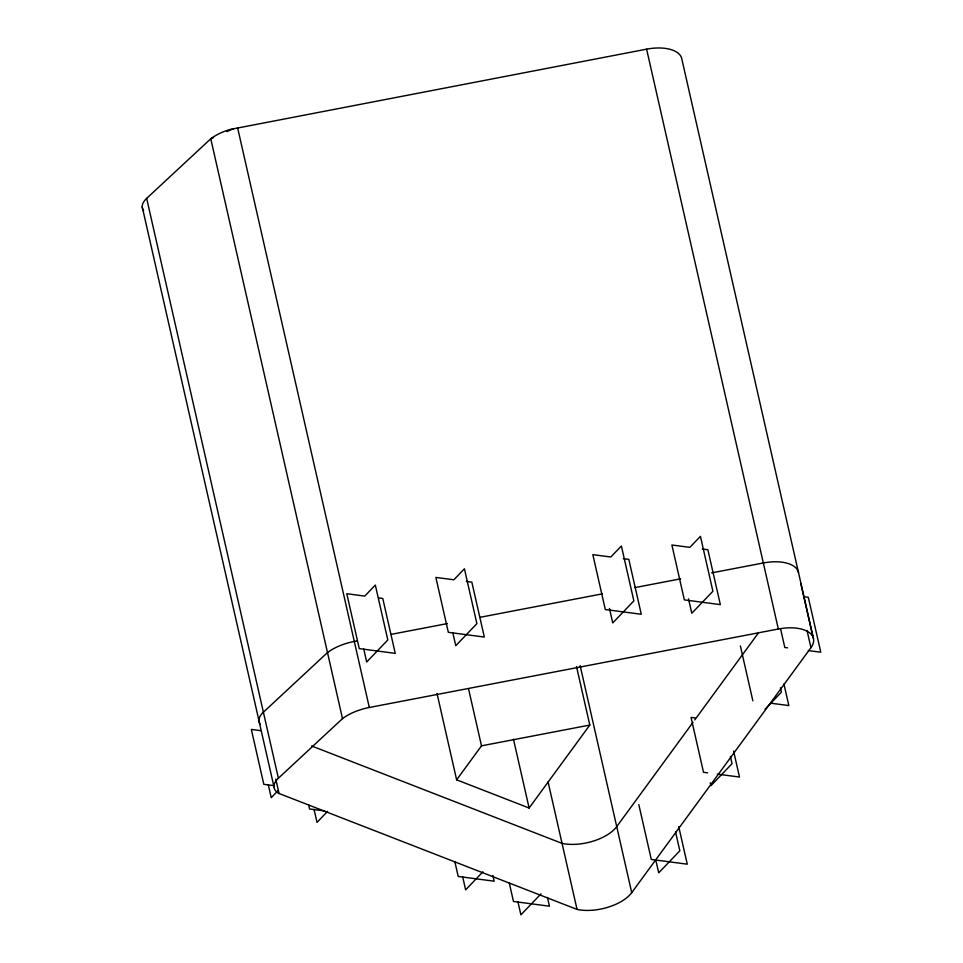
<?xml version="1.0" encoding="UTF-8"?>
<svg xmlns="http://www.w3.org/2000/svg" width="963" height="963" viewBox="0 0 963 963"><rect width="100%" height="100%" fill="white"/><g stroke="black" fill="none" stroke-linecap="round" stroke-linejoin="round"><path stroke-width="1.44" d="M589.801 725.067L529.108 808.029L456.631 779.825L481.5 745.844L589.801 725.067L576.5 666.492M693.023 722.322L616.717 826.615A36.666 18.116 -12.8 0 1 562.055 843.383L311.603 745.964M694.805 719.891L758.675 632.583M275.779 779.139L279.041 793.488L577.054 909.421A36.666 18.116 -12.8 0 0 631.728 892.653L810.942 647.678L807.03 630.452M277.97 790.695L271.241 797.713L268.292 784.713M327.564 811.364L316.996 822.378L314.046 809.377M482.908 871.816L465.635 889.848L462.673 876.848M541.062 893.82L520.899 914.85L517.95 901.85M765.091 709.213L781.402 692.18L780.427 687.847M143.607 210.656A26.47 13.073 -12.8 0 1 146.653 198.378L210.765 138.78A38.544 19.043 -12.8 0 1 230.025 129.475L646.606 49.161A34.524 17.057 -12.8 0 1 681.78 58.815L813.518 638.662M279.041 793.488A26.47 13.073 -12.8 0 1 278.391 778.224L342.503 718.627A38.544 19.043 -12.8 0 1 369.311 707.48L778.333 629.008A34.524 17.057 -12.8 0 1 810.942 647.678M213.461 137.577L210.765 138.78L342.503 718.627M226.955 131.582L233.696 128.573M357.261 640.877L354.312 641.442A38.544 19.043 -12.8 0 0 327.492 652.577L263.393 712.187A26.47 13.073 -12.8 0 0 260.335 724.465M391.219 634.352L447.338 623.591M479.827 617.355L602.381 593.846M634.87 587.611L680.648 578.823M711.657 572.877L763.334 562.97A34.524 17.057 -12.8 0 1 798.52 572.624M702.328 548.994L707.865 549.729L720.336 604.62L684.356 599.889L671.885 544.998L689.869 547.357L700.438 536.343L712.909 591.246L691.783 613.275L688.509 598.83M623.278 558.648L628.815 559.371L641.286 614.274L605.306 609.543L592.835 554.64L610.819 557.011L621.388 545.985L633.859 600.888L612.733 622.929L609.459 608.472M804.153 596.771L808.306 597.325L820.777 652.216L808.33 650.579M466.309 581.423L471.846 582.158L484.317 637.049L448.337 632.318L435.866 577.427L453.862 579.786L464.419 568.772L476.89 623.663L455.764 645.704L452.815 632.703M787.578 647.846L784.809 647.485L780.536 628.707M378.615 597.915L382.768 598.456L395.239 653.359L359.259 648.617L346.788 593.726L364.772 596.097L375.329 585.071L387.812 639.974L366.686 662.002L363.737 649.002M770.845 703.207L788.841 705.566L783.918 683.899M695.19 717.965L691.049 717.411L703.52 772.314L707.673 772.856M717.351 774.132L739.488 777.045L733.589 751.044M261.033 730.7L251.343 729.424L263.814 784.327L273.504 785.603M324.796 811.002L309.568 808.992L308.581 804.659M800.879 583.939L813.025 637.386M646.606 49.161L778.333 629.008M740.391 645.944L752.861 700.835M730.423 756.437L732.061 763.659L710.947 785.7L710.285 782.811M678.722 826.627L687.257 864.184L651.289 859.453L638.806 804.55M675.569 832.02L679.83 850.798L658.716 872.839L655.755 859.839M580.135 665.589L631.728 892.653M548.079 781.908L577.054 909.421M513.472 739.211L529.108 808.029M547.478 897.528L549.452 906.195L513.472 901.464L509.21 882.686M468.524 688.738L481.5 745.844M492.863 875.415L494.175 881.193L458.207 876.462L454.921 862.017M437.009 693.444L456.631 779.825M237.572 127.634L369.311 707.48M146.653 198.378L278.391 778.224M142.223 206.876L273.961 786.723"/></g></svg>
